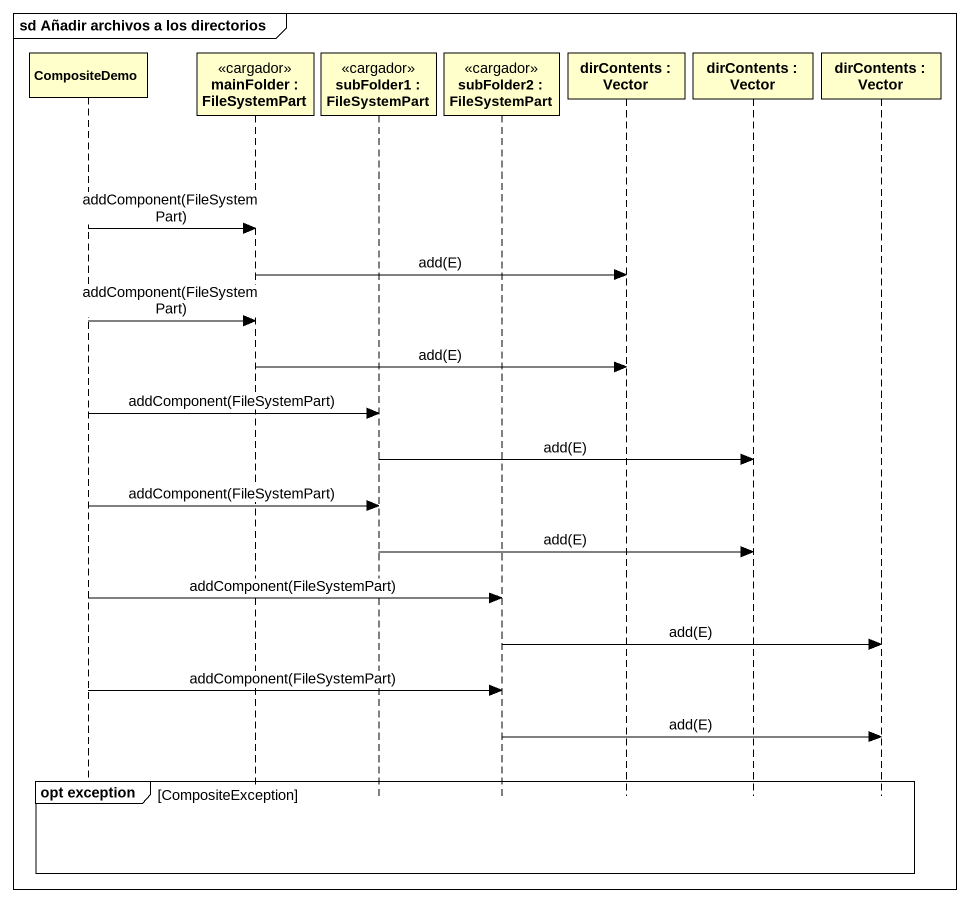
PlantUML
@startuml
mainframe sd Añadir archivos a los directorios
hide footbox
participant CompositeDemo
participant "mainFolder : FileSystemPart" as mainFolder <<cargador>>
participant "subFolder1 : FileSystemPart" as subFolder1 <<cargador>>
participant "subFolder2 : FileSystemPart" as subFolder2 <<cargador>>
participant "dirContents : Vector" as dirContents
participant "dirContents : Vector" as dirContents_2
participant "dirContents : Vector" as dirContents_3

CompositeDemo -> mainFolder : addComponent(FileSystemPart)
mainFolder -> dirContents : add(E)
CompositeDemo -> mainFolder : addComponent(FileSystemPart)
mainFolder -> dirContents : add(E)
CompositeDemo -> subFolder1 : addComponent(FileSystemPart)
subFolder1 -> dirContents_2 : add(E)
CompositeDemo -> subFolder1 : addComponent(FileSystemPart)
subFolder1 -> dirContents_2 : add(E)
CompositeDemo -> subFolder2 : addComponent(FileSystemPart)
subFolder2 -> dirContents_3 : add(E)
CompositeDemo -> subFolder2 : addComponent(FileSystemPart)
subFolder2 -> dirContents_3 : add(E)
group opt exception [CompositeException]
end
@enduml
